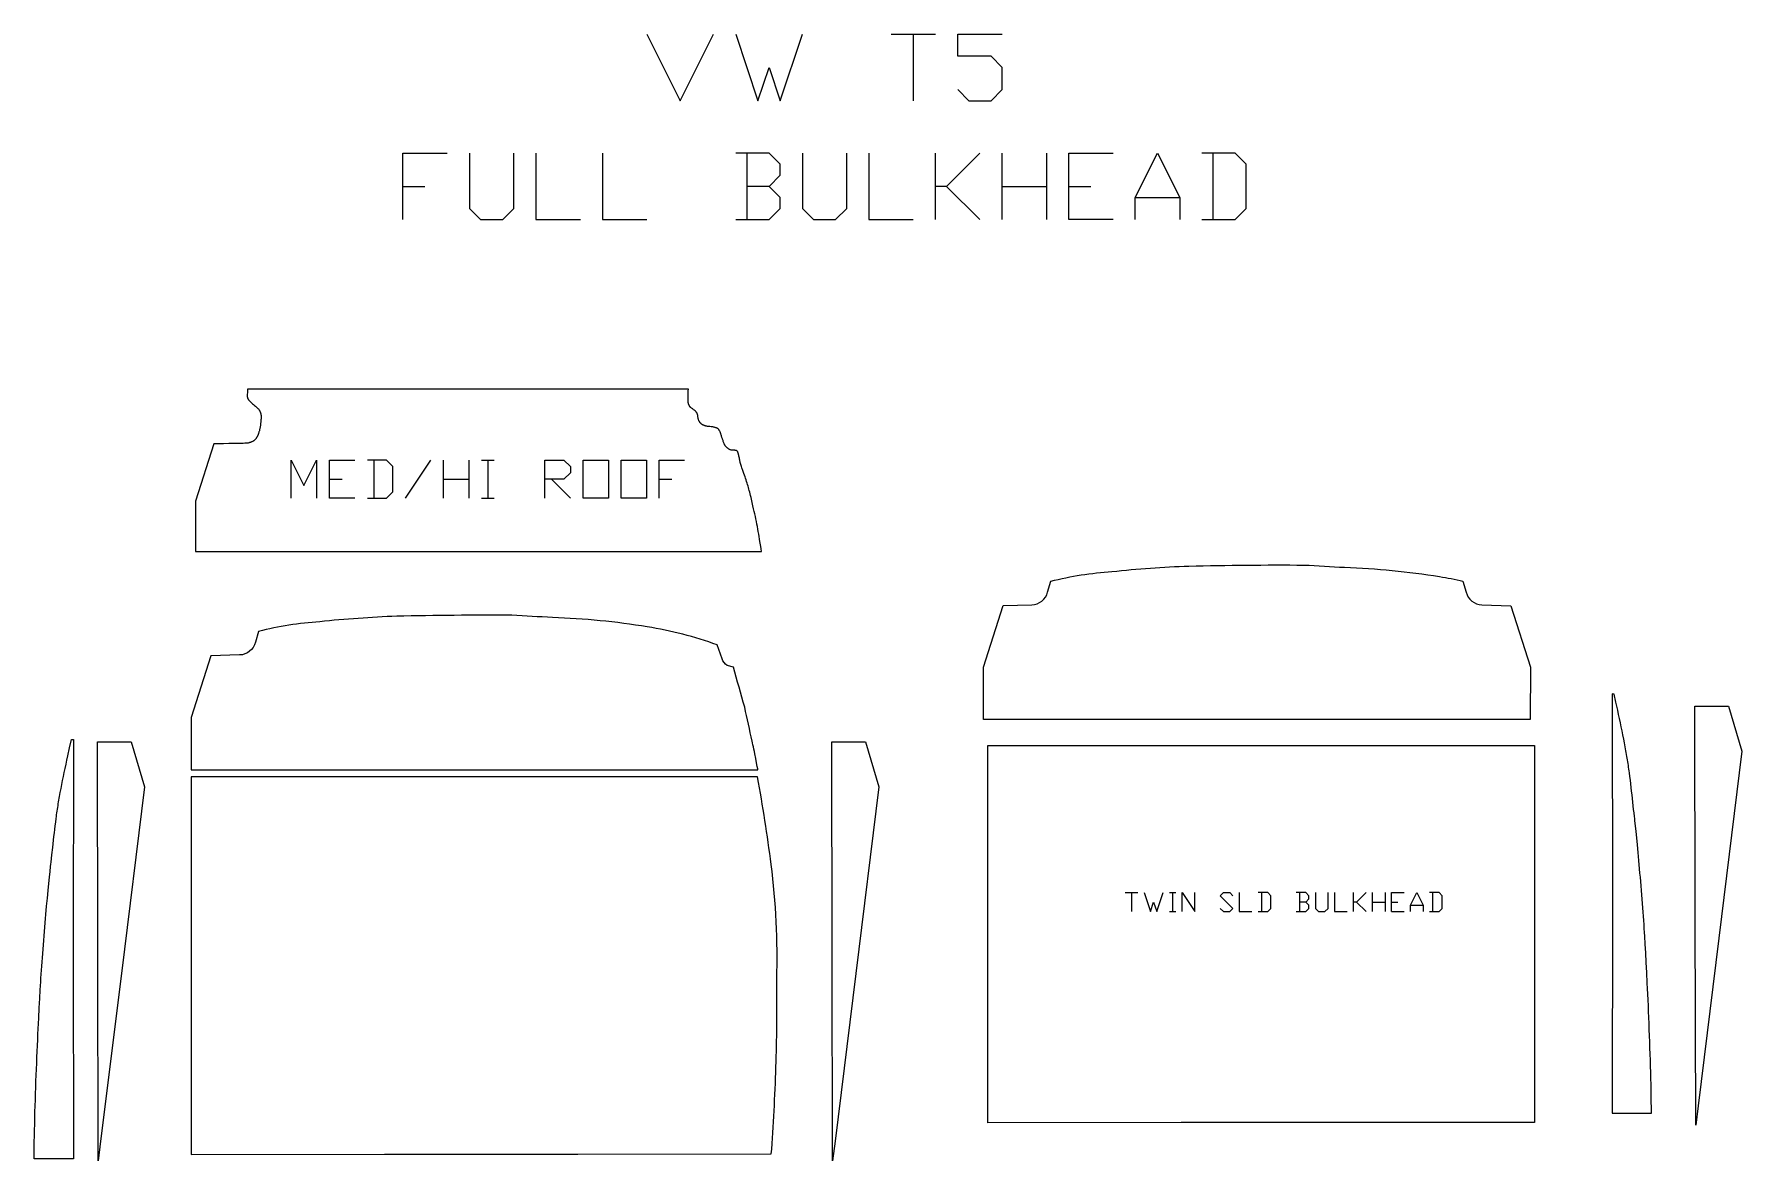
# Model space of a CAD drawing. Extents: x 0 to 4891, y -5350 to 5.
# Drawn here: x 332 to 4891, y -3004 to 5 of the extents above; entities that cross this region are included whole.
import ezdxf

# ---------------------------------------------------------------- set-up
doc = ezdxf.new("R2010")
doc.units = 0
doc.layers.add('Default_Layer', color=1, linetype='CONTINUOUS')

msp = doc.modelspace()

# ---------------------------------------------------------------- linework, layer by layer
at = {"layer": 'Default_Layer'}
for points in [[(1967.7, 4.5), (2056.6, -173.3), (2145.5, 4.5)], [(2204.8, 4.5), (2264, -173.3), (2293.7, -84.4), (2323.3, -173.3), (2382.6, 4.5)], [(2619.6, 4.5), (2738.2, 4.5)], [(2678.9, 4.5), (2678.9, -173.3)], [(2797.4, -143.6), (2827.1, -173.3), (2886.3, -173.3), (2916, -143.6), (2916, -84.4), (2886.3, -54.7), (2797.4, -54.7), (2797.4, 4.5), (2916, 4.5)], [(1315.8, -490.8), (1315.8, -313), (1434.3, -313)], [(1493.6, -313), (1493.6, -461.1), (1523.2, -490.8), (1582.5, -490.8), (1612.1, -461.1), (1612.1, -313)], [(1671.4, -313), (1671.4, -490.8), (1789.9, -490.8)], [(1849.2, -313), (1849.2, -490.8), (1967.7, -490.8)], [(2293.7, -401.9), (2323.3, -372.2), (2323.3, -342.6), (2293.7, -313), (2204.8, -313)], [(2234.4, -313), (2234.4, -490.8)], [(2382.6, -313), (2382.6, -461.1), (2412.2, -490.8), (2471.5, -490.8), (2501.1, -461.1), (2501.1, -313)], [(2560.4, -313), (2560.4, -490.8), (2678.9, -490.8)], [(2738.2, -490.8), (2738.2, -313)], [(2856.7, -313), (2767.8, -401.9), (2738.2, -401.9)], [(2916, -490.8), (2916, -313)], [(3034.5, -313), (3034.5, -490.8)], [(3212.3, -490.8), (3093.8, -490.8), (3093.8, -313), (3212.3, -313)], [(3271.6, -490.8), (3271.6, -431.5), (3330.8, -313), (3390.1, -431.5), (3390.1, -490.8)], [(3449.4, -490.8), (3538.3, -490.8), (3567.9, -461.1), (3567.9, -342.6), (3538.3, -313), (3449.4, -313)], [(3479, -313), (3479, -490.8)], [(1315.8, -401.9), (1375, -401.9)], [(2204.8, -490.8), (2293.7, -490.8), (2323.3, -461.1), (2323.3, -431.5), (2293.7, -401.9), (2234.4, -401.9)], [(2767.8, -401.9), (2856.7, -490.8)], [(2916, -401.9), (3034.5, -401.9)], [(3093.8, -401.9), (3153, -401.9)], [(3271.6, -431.5), (3390.1, -431.5)], [(1018.1, -1234.5), (1018.1, -1132.9), (1052, -1200.7), (1085.8, -1132.9), (1085.8, -1234.5)], [(1187.4, -1234.5), (1119.7, -1234.5), (1119.7, -1132.9), (1187.4, -1132.9)], [(1221.3, -1234.5), (1272.1, -1234.5), (1289, -1217.6), (1289, -1149.9), (1272.1, -1132.9), (1221.3, -1132.9)], [(1238.2, -1132.9), (1238.2, -1234.5)], [(1322.9, -1234.5), (1390.6, -1132.9)], [(1424.5, -1234.5), (1424.5, -1132.9)], [(1492.2, -1132.9), (1492.2, -1234.5)], [(1526.1, -1132.9), (1560, -1132.9)], [(1543, -1132.9), (1543, -1234.5)], [(1695.4, -1234.5), (1695.4, -1132.9), (1746.2, -1132.9), (1763.2, -1149.9), (1763.2, -1166.8), (1746.2, -1183.7), (1695.4, -1183.7)], [(2000.2, -1234.5), (2000.2, -1132.9), (2068, -1132.9)], [(1119.7, -1183.7), (1153.6, -1183.7)], [(1424.5, -1183.7), (1492.2, -1183.7)], [(1712.4, -1183.7), (1763.2, -1234.5)], [(2000.2, -1183.7), (2034.1, -1183.7)], [(1526.1, -1234.5), (1560, -1234.5)], [(3244.3, -2287.9), (3278.1, -2287.9)], [(3261.2, -2287.9), (3261.2, -2338.7)], [(3295.1, -2287.9), (3312, -2338.7), (3320.5, -2313.3), (3328.9, -2338.7), (3345.9, -2287.9)], [(3362.8, -2287.9), (3379.7, -2287.9)], [(3371.3, -2287.9), (3371.3, -2338.7)], [(3396.7, -2338.7), (3396.7, -2287.9), (3430.5, -2338.7), (3430.5, -2287.9)], [(3498.3, -2330.2), (3506.7, -2338.7), (3523.7, -2338.7), (3532.1, -2330.2), (3498.3, -2296.4), (3506.7, -2287.9), (3523.7, -2287.9), (3532.1, -2296.4)], [(3549.1, -2287.9), (3549.1, -2338.7), (3582.9, -2338.7)], [(3599.9, -2338.7), (3625.3, -2338.7), (3633.7, -2330.2), (3633.7, -2296.4), (3625.3, -2287.9), (3599.9, -2287.9)], [(3608.3, -2287.9), (3608.3, -2338.7)], [(3726.9, -2313.3), (3735.3, -2304.8), (3735.3, -2296.4), (3726.9, -2287.9), (3701.5, -2287.9)], [(3701.5, -2338.7), (3726.9, -2338.7), (3735.3, -2330.2), (3735.3, -2321.8), (3726.9, -2313.3), (3709.9, -2313.3)], [(3709.9, -2287.9), (3709.9, -2338.7)], [(3752.3, -2287.9), (3752.3, -2330.2), (3760.7, -2338.7), (3777.7, -2338.7), (3786.1, -2330.2), (3786.1, -2287.9)], [(3803.1, -2287.9), (3803.1, -2338.7), (3836.9, -2338.7)], [(3853.9, -2338.7), (3853.9, -2287.9)], [(3887.7, -2287.9), (3862.3, -2313.3), (3853.9, -2313.3)], [(3862.3, -2313.3), (3887.7, -2338.7)], [(3904.7, -2338.7), (3904.7, -2287.9)], [(3904.7, -2313.3), (3938.5, -2313.3)], [(3938.5, -2287.9), (3938.5, -2338.7)], [(3955.5, -2338.7), (3955.5, -2287.9), (3989.3, -2287.9)], [(3955.5, -2313.3), (3972.4, -2313.3)], [(4006.3, -2338.7), (4006.3, -2321.8), (4023.2, -2287.9), (4040.1, -2321.8), (4040.1, -2338.7)], [(4006.3, -2321.8), (4040.1, -2321.8)], [(4057.1, -2338.7), (4082.5, -2338.7), (4090.9, -2330.2), (4090.9, -2296.4), (4082.5, -2287.9), (4057.1, -2287.9)], [(4065.5, -2287.9), (4065.5, -2338.7)], [(3362.8, -2338.7), (3379.7, -2338.7)], [(3955.5, -2338.7), (3989.3, -2338.7)]]:
    msp.add_lwpolyline(points, dxfattribs=at)
for points in [[(2273.6, -1376.9), (2272.6, -1370.3), (2271.5, -1363.6), (2269.4, -1350.3), (2268.4, -1343.7), (2267.3, -1337.1), (2266.1, -1330.4), (2265, -1323.8), (2263.7, -1317.2), (2262.5, -1310.5), (2261.2, -1303.7), (2259.9, -1297), (2258.5, -1290.2), (2257.1, -1283.5), (2255.7, -1276.7), (2254.2, -1270), (2252.6, -1262.8), (2250.8, -1254.8), (2248.8, -1246.1), (2246.6, -1237.1), (2245.5, -1232.5), (2244.4, -1227.9), (2243.3, -1223.4), (2242.1, -1218.9), (2241, -1214.5), (2239.9, -1210.3), (2238.7, -1206.2), (2237.6, -1202.3), (2236.5, -1198.4), (2235.2, -1194.3), (2233.9, -1190.1), (2232.5, -1185.9), (2231.1, -1181.6), (2229.6, -1177.3), (2226.7, -1168.8), (2223.8, -1160.7), (2221.3, -1153.4), (2220.2, -1150.1), (2219.2, -1147.1), (2218.3, -1144.5), (2217.6, -1142.2), (2217.3, -1141.2), (2217, -1140.1), (2216.7, -1139), (2216.4, -1137.8), (2215.9, -1135.4), (2215.4, -1132.9), (2214.9, -1130.4), (2214.4, -1127.9), (2213.9, -1125.3), (2213.4, -1122.9), (2212.9, -1120.5), (2212.4, -1118.2), (2212.2, -1117.2), (2211.9, -1116.1), (2211.6, -1115.1), (2211.3, -1114.2), (2211, -1113.3), (2210.7, -1112.5), (2210.4, -1111.7), (2210.1, -1111), (2209.8, -1110.4), (2209.4, -1109.8), (2209.2, -1109.6), (2209.1, -1109.4), (2208.9, -1109.2), (2208.7, -1109), (2208.3, -1108.7), (2207.9, -1108.4), (2207.4, -1108.1), (2206.9, -1107.9), (2206.5, -1107.7), (2205.9, -1107.5), (2205.4, -1107.3), (2204.9, -1107.2), (2204.3, -1107.1), (2203.8, -1107), (2203.2, -1106.9), (2202.6, -1106.8), (2201.5, -1106.8), (2200.3, -1106.7), (2199.1, -1106.7), (2198, -1106.7), (2196.8, -1106.7), (2195.8, -1106.7), (2194.8, -1106.7), (2193.9, -1106.7), (2193.5, -1106.6), (2193.1, -1106.5), (2192.7, -1106.5), (2192.4, -1106.3), (2191.1, -1105.9), (2189.8, -1105.3), (2188.5, -1104.8), (2187.3, -1104.1), (2186.7, -1103.8), (2186.1, -1103.4), (2185.5, -1103.1), (2185, -1102.7), (2184.4, -1102.3), (2183.8, -1101.9), (2183.3, -1101.5), (2182.8, -1101.1), (2182.2, -1100.6), (2181.7, -1100.2), (2181.2, -1099.7), (2180.7, -1099.2), (2180.2, -1098.7), (2179.7, -1098.1), (2179.2, -1097.6), (2178.7, -1097), (2178.2, -1096.4), (2177.8, -1095.9), (2177.3, -1095.3), (2176.9, -1094.7), (2176.5, -1094.1), (2176.1, -1093.4), (2175.7, -1092.8), (2175.3, -1092.2), (2174.9, -1091.5), (2174.5, -1090.8), (2174.2, -1090), (2173.8, -1089.1), (2173.4, -1088.2), (2173, -1087.2), (2172.3, -1085.2), (2171.6, -1083.1), (2170.8, -1080.9), (2170.1, -1078.8), (2169.4, -1076.8), (2169.1, -1075.8), (2168.7, -1074.7), (2168, -1072.5), (2166.6, -1067.8), (2165.9, -1065.5), (2165.2, -1063.4), (2164.9, -1062.4), (2164.6, -1061.5), (2164.3, -1060.7), (2164, -1060), (2162.9, -1057.4), (2162.3, -1056.1), (2161.9, -1055.4), (2161.6, -1054.8), (2161.3, -1054.2), (2160.9, -1053.5), (2160.6, -1052.9), (2160.2, -1052.3), (2159.7, -1051.8), (2159.3, -1051.2), (2158.8, -1050.7), (2158.3, -1050.2), (2157.8, -1049.8), (2157.2, -1049.3), (2156.6, -1048.9), (2155.9, -1048.5), (2155.3, -1048.1), (2154.6, -1047.8), (2153.9, -1047.4), (2153.1, -1047.1), (2152.4, -1046.8), (2151.6, -1046.5), (2150.1, -1046), (2148.6, -1045.5), (2147.1, -1045.1), (2146.7, -1045), (2146.2, -1044.9), (2145.2, -1044.7), (2143.9, -1044.5), (2142.5, -1044.3), (2141, -1044.1), (2139.3, -1043.9), (2135.9, -1043.6), (2132.5, -1043.2), (2130.8, -1043), (2129.3, -1042.8), (2127.8, -1042.6), (2126.5, -1042.4), (2125.4, -1042.2), (2124.9, -1042.1), (2124.4, -1041.9), (2123.6, -1041.7), (2122.8, -1041.4), (2121.9, -1041.1), (2121.1, -1040.7), (2120.3, -1040.4), (2119.4, -1040), (2118.6, -1039.7), (2117.8, -1039.3), (2117, -1038.8), (2116.2, -1038.4), (2115.5, -1038), (2114.8, -1037.5), (2114.1, -1037.1), (2113.4, -1036.6), (2112.8, -1036.1), (2112.2, -1035.6), (2111.7, -1035.1), (2111.2, -1034.6), (2110.7, -1034.1), (2110.2, -1033.5), (2109.7, -1032.9), (2109.3, -1032.3), (2108.9, -1031.7), (2108.4, -1031.1), (2108, -1030.5), (2107.7, -1029.8), (2107.3, -1029.2), (2106.9, -1028.5), (2106.6, -1027.8), (2106.3, -1027.2), (2105.7, -1025.8), (2105.4, -1025.1), (2105.2, -1024.2), (2104.9, -1023.3), (2104.7, -1022.4), (2104.5, -1021.3), (2104.3, -1020.3), (2103.9, -1018.1), (2103.6, -1016), (2103.3, -1014), (2103.1, -1013.1), (2102.9, -1012.3), (2102.8, -1011.6), (2102.6, -1011.1), (2102.2, -1010), (2101.8, -1009), (2101.4, -1008), (2100.9, -1007), (2100.4, -1006.1), (2099.8, -1005.1), (2099.5, -1004.7), (2099.2, -1004.2), (2098.9, -1003.8), (2098.6, -1003.4), (2098.2, -1002.9), (2097.8, -1002.5), (2097.3, -1002.1), (2096.8, -1001.7), (2096.3, -1001.3), (2095.8, -1000.8), (2094.6, -1000), (2092.2, -998.3), (2091, -997.4), (2089.9, -996.5), (2089, -995.8), (2088, -995.1), (2087, -994.5), (2086.1, -993.8), (2085.1, -993.1), (2084.7, -992.7), (2084.2, -992.3), (2083.8, -991.9), (2083.4, -991.5), (2083, -991.1), (2082.6, -990.6), (2082.3, -990.1), (2081.9, -989.6), (2081.6, -989.1), (2081.2, -988.5), (2080.9, -988), (2080.6, -987.4), (2080.3, -986.7), (2080, -986.1), (2079.7, -985.5), (2079.4, -984.8), (2079.2, -984.1), (2078.9, -983.5), (2078.7, -982.8), (2078.5, -982.1), (2078.3, -981.5), (2078.2, -980.8), (2078.1, -980.4), (2078, -980), (2078, -978.7), (2077.9, -977.1), (2077.8, -975.2), (2077.8, -973.1), (2077.8, -970.7), (2077.9, -965.4), (2078.1, -953.9), (2078.1, -948.3), (2078.2, -943.3), (1685.8, -943.3), (1293.5, -943.3), (901.1, -943.3), (901.1, -944.8), (901.1, -946.4), (901, -949.7), (900.8, -953.1), (900.7, -956.5), (900.6, -958.2), (900.6, -959.7), (900.6, -961.2), (900.6, -962.6), (900.7, -963.9), (900.7, -964.5), (900.8, -965), (900.8, -965.5), (900.9, -966), (901, -966.5), (901.1, -966.8), (901.4, -967.6), (901.7, -968.3), (902.1, -969), (902.5, -969.7), (902.9, -970.3), (903.3, -971), (903.8, -971.6), (904.3, -972.2), (904.8, -972.8), (905.3, -973.4), (906.4, -974.6), (907.5, -975.7), (908.6, -976.9), (909.2, -977.5), (910.1, -978.3), (911.1, -979.2), (912.2, -980.2), (914.7, -982.3), (917.4, -984.6), (920.2, -986.9), (922.7, -989), (923.8, -990), (924.7, -990.8), (925.5, -991.5), (926.1, -992.1), (928.1, -994.2), (929.1, -995.3), (930.1, -996.3), (931, -997.5), (931.4, -998), (931.9, -998.6), (932.3, -999.2), (932.7, -999.8), (933, -1000.4), (933.4, -1001), (933.7, -1001.7), (934.1, -1002.3), (934.4, -1003), (934.7, -1003.8), (935, -1004.5), (935.3, -1005.3), (935.6, -1006.1), (935.9, -1006.8), (936.1, -1007.7), (936.4, -1008.5), (936.6, -1009.3), (936.8, -1010.1), (937, -1010.9), (937.1, -1011.8), (937.3, -1012.6), (937.4, -1013.4), (937.4, -1013.8), (937.4, -1014.4), (937.5, -1015.6), (937.5, -1017.2), (937.4, -1018.9), (937.4, -1020.9), (937.3, -1023), (937.1, -1025.2), (937, -1027.6), (936.8, -1029.9), (936.6, -1032.3), (936.3, -1034.6), (936.1, -1036.9), (935.9, -1039.1), (935.6, -1041.1), (935.3, -1043), (935, -1044.6), (934.7, -1046.2), (934.4, -1047.8), (934, -1049.4), (933.6, -1051.1), (933.2, -1052.8), (932.8, -1054.5), (932.3, -1056.2), (931.8, -1057.8), (931.3, -1059.4), (930.9, -1061), (930.4, -1062.5), (929.9, -1063.9), (929.4, -1065.2), (928.9, -1066.4), (928.4, -1067.4), (928, -1068.4), (927.5, -1069.2), (927.1, -1070.1), (926.6, -1071), (926.1, -1071.8), (925.6, -1072.7), (925.1, -1073.5), (924.5, -1074.3), (924, -1075.1), (923.4, -1075.9), (922.8, -1076.7), (922.1, -1077.4), (921.5, -1078.1), (920.8, -1078.8), (920.1, -1079.5), (919.4, -1080.1), (918.6, -1080.7), (917.8, -1081.3), (916.9, -1081.9), (916, -1082.4), (915.1, -1083), (914.1, -1083.5), (913.1, -1084), (912, -1084.4), (911, -1084.9), (909.9, -1085.3), (908.8, -1085.7), (907.6, -1086.1), (906.5, -1086.4), (905.4, -1086.7), (904.3, -1087), (903.1, -1087.3), (902, -1087.5), (901.4, -1087.6), (900.4, -1087.7), (899.2, -1087.8), (897.7, -1087.9), (896, -1088), (894.1, -1088.1), (889.6, -1088.3), (884.5, -1088.4), (878.7, -1088.5), (872.5, -1088.6), (865.8, -1088.7), (851.7, -1088.9), (837.4, -1089.1), (823.6, -1089.3), (817.2, -1089.4), (811.2, -1089.5), (762.4, -1242.7), (762.4, -1376.9), (2273.6, -1376.9)], [(1797, -1234.5), (1797, -1132.9), (1864.8, -1132.9), (1864.8, -1234.5), (1797, -1234.5)], [(1898.6, -1234.5), (1898.6, -1132.9), (1966.4, -1132.9), (1966.4, -1234.5), (1898.6, -1234.5)], [(4550.1, -1757.6), (4544.6, -1757.5), (4545.3, -2316.6), (4544.6, -2877.2), (4649.5, -2877.1), (4649.4, -2862.2), (4649.2, -2847), (4649, -2831.5), (4648.8, -2815.9), (4648.5, -2800.1), (4648.1, -2784.1), (4647.7, -2767.9), (4647.3, -2751.7), (4646.8, -2735.4), (4646.3, -2719.1), (4645.8, -2702.7), (4645.2, -2686.4), (4644.6, -2670.1), (4644, -2653.8), (4643.4, -2637.7), (4642.7, -2621.7), (4642.1, -2605.8), (4641.4, -2590.1), (4640.7, -2574.6), (4640, -2559.3), (4639.3, -2544.3), (4638.6, -2529.6), (4637.1, -2501.2), (4635.7, -2474.2), (4634.4, -2448.9), (4633.1, -2425.6), (4631.9, -2404.5), (4631.3, -2394.3), (4630.6, -2383.9), (4629.9, -2373.2), (4629.2, -2362.2), (4628.4, -2351.1), (4627.6, -2339.8), (4626.7, -2328.4), (4625.9, -2316.9), (4624.9, -2305.3), (4624, -2293.6), (4623, -2281.9), (4622.1, -2270.3), (4621.1, -2258.6), (4620.1, -2247.1), (4619.1, -2235.6), (4618.1, -2224.3), (4616.1, -2202.2), (4614.1, -2180.9), (4612.2, -2160.8), (4610.3, -2142), (4608.6, -2124.8), (4607, -2109.4), (4605.5, -2096.1), (4604.9, -2090.3), (4604.3, -2085.1), (4603.2, -2075.3), (4602.1, -2065.6), (4599.9, -2046), (4597.8, -2026.5), (4596.7, -2016.7), (4595.6, -2006.9), (4594.5, -1997.1), (4593.3, -1987.4), (4592.1, -1977.6), (4590.8, -1967.9), (4590.1, -1963), (4589.5, -1958.1), (4588.8, -1953.3), (4588.1, -1948.4), (4587.3, -1943.5), (4586.6, -1938.7), (4585.8, -1933.8), (4585, -1929), (4584.2, -1924.1), (4583.3, -1919.1), (4582.4, -1914.1), (4581.5, -1909.1), (4580.6, -1904), (4579.6, -1898.8), (4577.7, -1888.4), (4575.6, -1877.8), (4573.4, -1867), (4571.2, -1856.2), (4569, -1845.2), (4566.7, -1834.2), (4564.3, -1823.2), (4561.9, -1812.2), (4559.6, -1801.1), (4554.8, -1779.2), (4550.1, -1757.6)], [(4774.2, -2857), (4767.8, -2909.4), (4766.7, -2351.9), (4765.6, -1790.2), (4855.4, -1790.3), (4891, -1910.5), (4829.4, -2409.5), (4774.2, -2857)], [(430.9, -1879.4), (436.4, -1879.3), (435.7, -2438.4), (436.4, -2999), (331.5, -2998.9), (331.6, -2984), (331.8, -2968.8), (332, -2953.4), (332.2, -2937.7), (332.5, -2921.9), (332.9, -2905.9), (333.3, -2889.8), (333.7, -2873.6), (334.2, -2857.3), (334.7, -2840.9), (335.2, -2824.6), (335.8, -2808.2), (336.4, -2791.9), (337, -2775.7), (337.6, -2759.5), (338.3, -2743.5), (339, -2727.6), (339.6, -2711.9), (340.3, -2696.4), (341, -2681.2), (341.7, -2666.2), (342.5, -2651.4), (343.9, -2623), (345.3, -2596), (346.6, -2570.8), (347.9, -2547.5), (349.1, -2526.3), (349.7, -2516.1), (350.4, -2505.7), (351.1, -2495), (351.8, -2484.1), (352.6, -2472.9), (353.4, -2461.7), (354.3, -2450.2), (355.2, -2438.7), (356.1, -2427.1), (357, -2415.4), (358, -2403.8), (358.9, -2392.1), (359.9, -2380.5), (360.9, -2368.9), (361.9, -2357.5), (362.9, -2346.1), (364.9, -2324), (366.9, -2302.8), (368.9, -2282.6), (370.7, -2263.8), (372.4, -2246.6), (374, -2231.3), (375.5, -2218), (376.1, -2212.1), (376.7, -2207), (377.9, -2197.2), (379, -2187.4), (381.1, -2167.8), (383.2, -2148.3), (384.3, -2138.5), (385.4, -2128.7), (386.6, -2119), (387.7, -2109.2), (389, -2099.4), (390.2, -2089.7), (390.9, -2084.8), (391.6, -2080), (392.3, -2075.1), (393, -2070.2), (393.7, -2065.4), (394.4, -2060.5), (395.2, -2055.6), (396, -2050.8), (396.8, -2045.9), (397.7, -2041), (398.6, -2036), (399.5, -2030.9), (400.4, -2025.8), (401.4, -2020.6), (403.4, -2010.2), (405.4, -1999.6), (407.6, -1988.9), (409.8, -1978), (412, -1967.1), (414.4, -1956.1), (416.7, -1945), (419.1, -1934), (421.4, -1923), (426.2, -1901), (430.9, -1879.4)], [(509.1, -2951.9), (502.6, -3004.3), (501.6, -2446.8), (500.4, -1885.1), (590.3, -1885.2), (625.9, -2005.4), (564.3, -2504.4), (509.1, -2951.9)], [(2469.8, -2951.9), (2463.3, -3004.3), (2462.3, -2446.8), (2461.1, -1885.1), (2551, -1885.2), (2586.6, -2005.4), (2525, -2504.4), (2469.8, -2951.9)], [(4337.7, -2901.5), (3910.4, -2901.9), (3394, -2902.3), (2877.7, -2902.7), (2877.7, -2400.5), (2877.7, -1894.8), (3910, -1894.8), (4337.7, -1894.8), (4337.7, -2901.5)]]:
    msp.add_lwpolyline(points, close=True, dxfattribs=at)
for points in [[(4326.1, -1825.5), (2866.2, -1825.5), (2865.9, -1685.7), (2918.4, -1521.6), (2995.1, -1519.2, 0.334765), (3037.5, -1485.3), (3045.8, -1456.3, -0.044736), (3209.3, -1430.5, -0.017732), (3414.6, -1415.8, -0.007442), (3722.2, -1413.2, -0.002078), (3830.5, -1419.3, -0.031784), (4083.7, -1444, -0.015512), (4146.4, -1456), (4154.8, -1485.4, 0.334765), (4197.2, -1519.2), (4273.9, -1521.7), (4326.4, -1685.7), (4326.1, -1825.5)], [(2248.8, -1883.7, -0.002497), (2228.6, -1792.5, -0.001795), (2198.5, -1685.9), (2181.5, -1681.6, -0.198095), (2168.9, -1663.7), (2155.3, -1626.4, 0.046934), (1968.6, -1578.2, 0.031784), (1715.4, -1553.5, 0.002078), (1607.1, -1547.5, 0.007442), (1299.5, -1550, 0.017732), (1094.2, -1564.7, 0.044736), (930.7, -1590.5), (922.4, -1619.6, -0.334765), (880, -1653.4), (803.4, -1655.8), (750.8, -1819.9), (751.1, -1959.7), (2263.8, -1959.7), (2263.3, -1957.3), (2262.1, -1950.8), (2260.3, -1941.3), (2258.1, -1929.8), (2255.7, -1917.2), (2254.4, -1910.9), (2253.2, -1904.7), (2252, -1898.8), (2250.8, -1893.2), (2249.7, -1888.1), (2248.8, -1883.7)], [(2301, -2972.9, 0.009107), (2312.6, -2739.2, 0.010407), (2314.4, -2519.7, 0.037985), (2299.4, -2212.5, 0.013654), (2262.8, -1979.2), (1783, -1979.2), (750.6, -1979.2), (750.6, -2484.9), (750.6, -2987.1), (1267, -2986.7), (1783.3, -2986.2), (2299.7, -2985.8), (2301, -2972.9)]]:
    msp.add_lwpolyline(points, format="xyb", close=True, dxfattribs=at)

doc.saveas('drawing.dxf')
